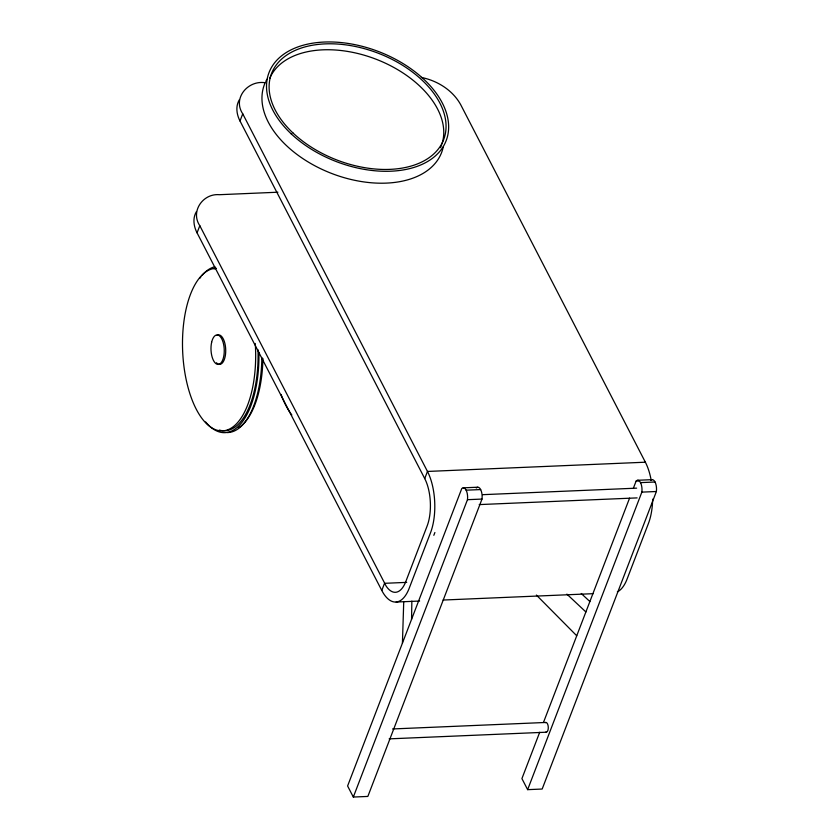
<?xml version="1.0" encoding="UTF-8"?>
<svg xmlns="http://www.w3.org/2000/svg" width="839" height="839" viewBox="0 0 839 839"><rect width="100%" height="100%" fill="white"/><g stroke="black" fill="none" stroke-linecap="round" stroke-linejoin="round"><path stroke-width="1.26" d="M411.561 619.36L411.855 601.112M402.426 643.167L403.737 601.615M264.956 82.715C247.935 80.062 232.319 98.299 242.744 113.831L427.471 471.445A43.376 19.454 87.6 0 1 430.533 532.702L409.212 588.244A43.376 19.454 87.6 0 1 381.787 590.457L197.06 232.843L199.808 225.701C190.159 211.449 203.028 193.18 219.419 194.7L277.908 192.215M199.808 225.701L386.15 586.094A33.623 15.081 87.6 0 0 405.793 581.605L427.103 526.063A33.623 15.081 87.6 0 0 424.733 478.576L240.006 120.973L242.744 113.831M381.787 590.457L384.524 583.315L406.705 582.371M424.723 478.587L427.471 471.445L645.369 462.205A43.376 19.454 87.6 0 1 651.169 480.139M433.826 535.313L434.896 532.513M353.324 797.05L467.47 499.687A8.81 3.954 87.6 0 0 466.127 490.186A8.81 3.954 87.6 0 0 461.744 488.613L347.598 785.975L353.324 797.05L367.849 796.431L481.995 499.069A8.81 3.954 87.6 0 0 480.653 489.567A8.81 3.954 87.6 0 0 476.279 488.004M539.708 732.248L521.921 778.592L527.637 789.656L542.172 789.038L656.381 491.507A8.81 3.954 87.6 0 0 655.039 482.006A8.81 3.954 87.6 0 0 650.655 480.443M543.452 722.494L629.575 498.125M633.319 488.371L636.13 481.062L638.552 480.957M527.637 789.656L641.856 492.126A8.81 3.954 87.6 0 0 640.514 482.624A8.81 3.954 87.6 0 0 636.13 481.062M239.43 99.663C235.371 106.154 236.598 114.482 240.006 120.973M196.494 211.533C192.425 218.025 193.662 226.352 197.06 232.843M637.609 480.275L652.134 479.656M463.222 487.837L477.748 487.218M466.127 490.186L480.653 489.567M640.514 482.624L655.039 482.006M482.645 494.674L636.633 488.151M641.856 492.126L656.381 491.507M467.47 499.687L481.995 499.069M479.216 504.596L637.126 497.894M396.134 602.035L419.626 601.039M443.107 600.042L593.163 593.676M392.558 728.955L545.853 722.452M389.149 738.865L546.346 732.206M421.314 77.429C437.287 80.628 452.63 90.13 460.642 104.592L645.369 462.205M581.238 593.509L589.869 601.532M566.881 594.117L585.884 611.967M536.383 595.061L576.739 635.773M291.836 414.99A81.331 36.465 87.6 0 1 281.055 394.424M545.298 722.662A4.877 2.192 87.6 0 1 548.276 727.151A4.877 2.192 87.6 0 1 545.769 732.08M443.233 147.014A94.891 58.94 21 0 1 334.457 174.512A94.891 58.94 21 0 1 265.344 82.358M265.848 81.31A94.891 58.94 21 0 1 266.949 79.265M269.676 78.467A92.175 57.251 21 0 1 375.033 58.824A92.175 57.251 21 0 1 442.08 143.521M441.733 144.591A92.175 57.251 21 0 1 440.465 147.716M617.368 591.862A43.376 19.454 87.6 0 0 627.111 579.004L648.432 523.463A43.376 19.454 87.6 0 0 652.679 499.163M262.911 358.473A81.331 36.465 87.6 0 1 238.339 427.88M255.266 343.487A81.331 36.465 87.6 0 1 223.625 430.795A81.331 36.465 87.6 0 1 182.661 351.499A81.331 36.465 87.6 0 1 216.441 268.344M217.07 335.264A14.766 6.618 87.6 0 1 225.722 350.241A14.766 6.618 87.6 0 1 217.49 363.633M216.986 363.224A14.766 6.618 87.6 0 1 216.493 362.742M261.852 357.466A83.229 37.315 87.6 0 1 227.107 432.557M258.926 352.38A83.229 37.315 87.6 0 1 205.607 421.954M199.682 278.464A83.229 37.315 87.6 0 1 200.888 276.828M202.136 275.297A83.229 37.315 87.6 0 1 214.91 266.771M258.003 349.758A81.331 36.465 87.6 0 1 222.23 430.659M221.276 430.512A81.331 36.465 87.6 0 1 219.357 430.061M214.113 268.899A81.331 36.465 87.6 0 1 216.001 268.47M293.073 133.055A92.175 57.251 21 0 0 442.268 142.777A92.175 57.251 21 0 0 337.414 44.037A92.175 57.251 21 0 0 293.073 133.055M291.175 133.831A94.891 58.94 21 0 0 444.754 143.847A94.891 58.94 21 0 0 336.827 42.202A94.891 58.94 21 0 0 291.175 133.831M211.648 342.26A14.766 6.618 87.6 0 0 218.109 364.43A14.766 6.618 87.6 0 0 223.122 342.343A14.766 6.618 87.6 0 0 211.648 342.26"/></g></svg>
